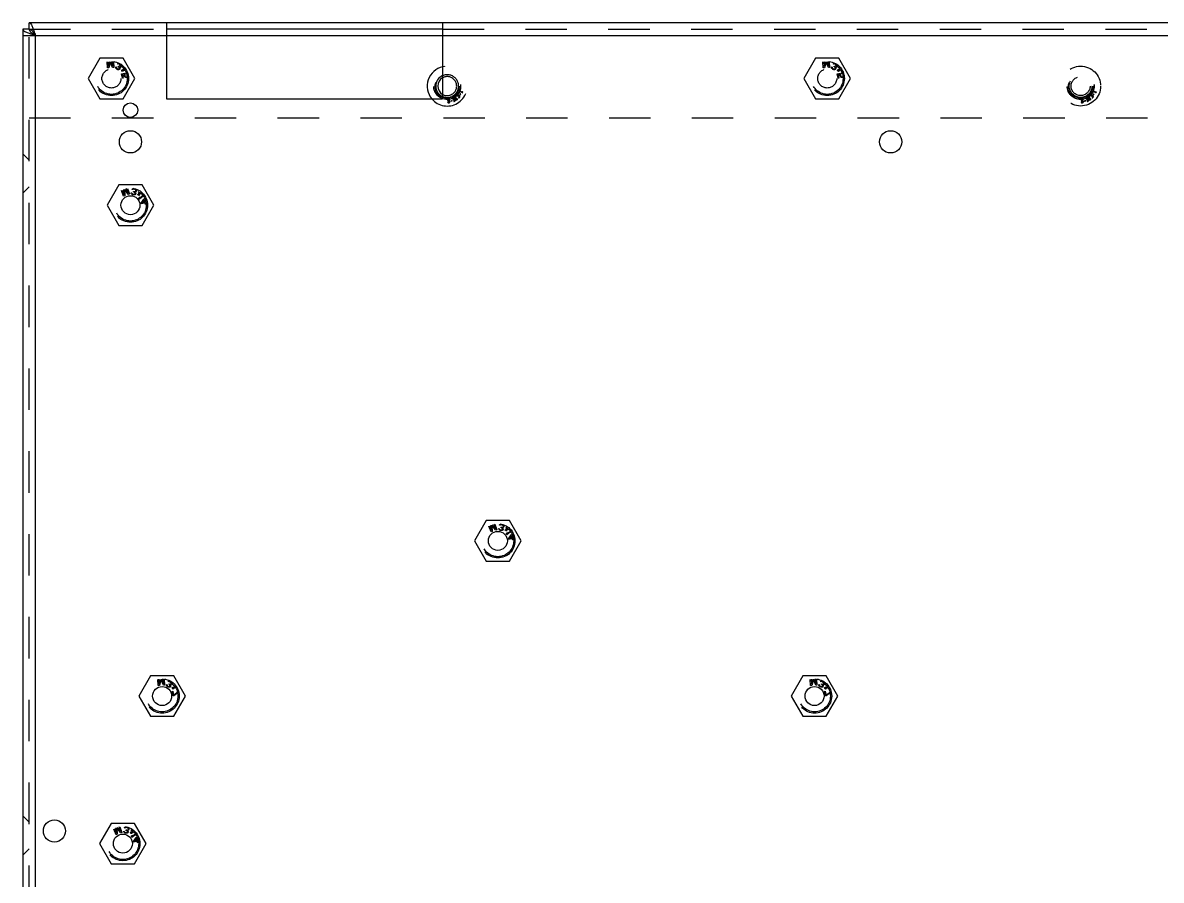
# Model space of a CAD drawing. Header units: millimetres. Extents: x 1262 to 3787, y 0 to 841.
# Drawn here: x 3295.3 to 3475, y 446.6 to 582 of the extents above; entities that cross this region are included whole.
import ezdxf

# ---------------------------------------------------------------- set-up
doc = ezdxf.new("R2010")
doc.units = ezdxf.units.MM
doc.header["$LTSCALE"] = 65.395
doc.linetypes.add('HIDDEN', pattern=[0.2, 0.1, -0.1])
doc.layers.get('0').update_dxf_attribs({"linetype": 'CONTINUOUS'})
doc.layers.add('02___PRT_ALL_AXES', color=7, linetype='CONTINUOUS')
doc.layers.add('DEFAULT_2', color=8, linetype='HIDDEN')

msp = doc.modelspace()

# ---------------------------------------------------------------- linework, layer by layer
at = {"color": 3, "linetype": 'Continuous'}
for p, q in [((3295.263, 581.004), (3295.263, 324.704)), ((3708.263, 582.004), (3296.263, 582.004)), ((3317.943, 582.004), (3317.943, 570.004)), ((3361.543, 582.004), (3361.543, 570.004)), ((3297.263, 325.704), (3297.263, 580.004)), ((3297.263, 580.004), (3317.943, 580.004)), ((3361.543, 580.004), (3482.793, 580.004)), ((3317.943, 570.004), (3361.543, 570.004))]:
    msp.add_line(p, q, dxfattribs=at)
at = {"color": 7, "linetype": 'Continuous'}
for p, q in [((3296.263, 581.004), (3295.263, 581.004)), ((3296.263, 581.004), (3296.263, 582.004)), ((3361.543, 581.004), (3317.943, 581.004)), ((3317.943, 580.004), (3361.543, 580.004)), ((3310.416, 556.404), (3308.568, 553.204)), ((3314.111, 556.404), (3310.416, 556.404)), ((3315.958, 553.204), (3314.111, 556.404)), ((3308.568, 553.204), (3310.416, 550.004)), ((3314.111, 550.004), (3315.958, 553.204)), ((3310.416, 550.004), (3314.111, 550.004)), ((3368.416, 503.404), (3366.568, 500.204)), ((3372.111, 503.404), (3368.416, 503.404)), ((3373.958, 500.204), (3372.111, 503.404)), ((3366.568, 500.204), (3368.416, 497.004)), ((3372.111, 497.004), (3373.958, 500.204)), ((3368.416, 497.004), (3372.111, 497.004)), ((3315.416, 478.904), (3313.568, 475.704)), ((3319.111, 478.904), (3315.416, 478.904)), ((3320.958, 475.704), (3319.111, 478.904)), ((3418.416, 478.904), (3416.568, 475.704)), ((3422.111, 478.904), (3418.416, 478.904)), ((3423.958, 475.704), (3422.111, 478.904)), ((3313.568, 475.704), (3315.416, 472.504)), ((3319.111, 472.504), (3320.958, 475.704)), ((3416.568, 475.704), (3418.416, 472.504)), ((3422.111, 472.504), (3423.958, 475.704)), ((3315.416, 472.504), (3319.111, 472.504)), ((3418.416, 472.504), (3422.111, 472.504)), ((3309.216, 455.604), (3307.368, 452.404)), ((3312.911, 455.604), (3309.216, 455.604)), ((3314.758, 452.404), (3312.911, 455.604)), ((3307.368, 452.404), (3309.216, 449.204)), ((3312.911, 449.204), (3314.758, 452.404)), ((3309.216, 449.204), (3312.911, 449.204))]:
    msp.add_line(p, q, dxfattribs=at)
for radius, start, end in [(3.15, 103.24052, 219.52251), (1.8, 113.65327, 246.34313), (1.5, 118.69873, 241.30127)]:
    msp.add_arc((3362.263, 572.004), radius, start, end, dxfattribs=at)
at = {"color": 3, "linetype": 'Continuous'}
for points, knots in [([(3295.263, 581.004), (3295.263, 580.892), (3295.518, 580.637), (3295.79, 580.526), (3295.972, 580.45)], [0, 0, 0, 0, 0.3603317, 1, 1, 1, 1]), ([(3296.263, 582.004), (3296.374, 582.004), (3296.63, 581.749), (3296.741, 581.477), (3296.816, 581.295)], [0, 0, 0, 0, 0.3603317, 1, 1, 1, 1]), ([(3296.93, 581.004), (3296.959, 580.926), (3297.076, 580.594), (3297.182, 580.259), (3297.263, 580.004)], [0, 0, 0, 0, 0.2361922, 1, 1, 1, 1]), ([(3296.263, 580.337), (3296.341, 580.308), (3296.673, 580.191), (3297.008, 580.085), (3297.263, 580.004)], [0, 0, 0, 0, 0.2361922, 1, 1, 1, 1])]:
    msp.add_open_spline(points, degree=3, knots=knots, dxfattribs=at)
at = {"color": 7, "linetype": 'Continuous'}
for points in [[(3296.263, 581.004), (3296.457, 581.004), (3296.877, 580.647), (3297.108, 580.247), (3297.263, 580.004)], [(3296.263, 581.004), (3296.263, 580.81), (3296.62, 580.39), (3297.02, 580.159), (3297.263, 580.004)]]:
    msp.add_open_spline(points, degree=3, knots=[0, 0, 0, 0, 0.4009489, 1, 1, 1, 1], dxfattribs=at)
at = {"color": 3, "linetype": 'Continuous'}
for points in [[(3296.816, 581.295), (3296.857, 581.199), (3296.894, 581.101), (3296.93, 581.004)], [(3295.972, 580.45), (3296.068, 580.41), (3296.166, 580.373), (3296.263, 580.337)]]:
    msp.add_open_spline(points, degree=3, dxfattribs=at)
at = {"layer": '02___PRT_ALL_AXES', "color": 8, "linetype": 'HIDDEN'}
for centre, radius in [((3309.263, 573.204), 1.5), ((3362.263, 572.004), 2.1), ((3422.263, 573.204), 1.5), ((3462.263, 572.004), 2.1)]:
    msp.add_circle(centre, radius, dxfattribs=at)
at = {"layer": '02___PRT_ALL_AXES', "color": 3, "linetype": 'Continuous'}
for centre, radius in [((3312.263, 568.204), 1.15), ((3312.263, 563.204), 1.75), ((3432.263, 563.204), 1.75), ((3312.263, 553.204), 1.5), ((3370.263, 500.204), 1.5), ((3317.263, 475.704), 1.5), ((3420.263, 475.704), 1.5), ((3300.263, 454.404), 1.75), ((3311.063, 452.404), 1.5)]:
    msp.add_circle(centre, radius, dxfattribs=at)
at = {"layer": 'DEFAULT_2', "color": 8, "linetype": 'HIDDEN'}
for p, q in [((3296.263, 324.704), (3296.263, 581.004)), ((3296.263, 581.004), (3317.943, 581.004)), ((3361.543, 581.004), (3482.793, 581.004)), ((3295.263, 580.004), (3296.263, 580.004)), ((3296.263, 580.004), (3297.263, 580.004)), ((3307.416, 576.404), (3305.568, 573.204)), ((3311.111, 576.404), (3307.416, 576.404)), ((3308.643, 574.864), (3308.575, 575.814)), ((3308.699, 575.844), (3308.753, 575.085)), ((3308.753, 575.085), (3308.987, 575.889)), ((3309.078, 575.791), (3308.83, 574.877)), ((3309.454, 574.922), (3309.078, 575.791)), ((3309.155, 575.901), (3309.501, 575.138)), ((3309.501, 575.138), (3309.447, 575.897)), ((3309.573, 575.886), (3309.641, 574.935)), ((3310.213, 575.51), (3310.263, 575.554)), ((3310.302, 575.456), (3310.213, 575.51)), ((3310.263, 575.554), (3310.332, 575.587)), ((3310.342, 575.482), (3310.302, 575.456)), ((3310.332, 575.587), (3310.408, 575.592)), ((3310.334, 575.065), (3310.378, 575.138)), ((3310.399, 575.497), (3310.342, 575.482)), ((3310.378, 575.138), (3310.449, 575.095)), ((3310.446, 575.494), (3310.399, 575.497)), ((3310.408, 575.592), (3310.501, 575.585)), ((3310.546, 575.458), (3310.446, 575.494)), ((3310.501, 575.585), (3310.578, 575.562)), ((3310.653, 575.394), (3310.546, 575.458)), ((3310.732, 575.322), (3310.653, 575.394)), ((3310.722, 575.104), (3310.766, 575.177)), ((3310.73, 575.47), (3310.787, 575.413)), ((3310.757, 575.282), (3310.732, 575.322)), ((3310.77, 575.225), (3310.757, 575.282)), ((3310.766, 575.177), (3310.77, 575.225)), ((3310.787, 575.413), (3310.836, 575.334)), ((3310.855, 575.124), (3310.812, 575.051)), ((3310.836, 575.334), (3310.868, 575.265)), ((3310.871, 575.189), (3310.855, 575.124)), ((3310.868, 575.265), (3310.871, 575.189)), ((3312.958, 573.204), (3311.111, 576.404)), ((3420.416, 576.404), (3418.568, 573.204)), ((3424.111, 576.404), (3420.416, 576.404)), ((3421.643, 574.864), (3421.575, 575.814)), ((3421.699, 575.844), (3421.753, 575.085)), ((3421.753, 575.085), (3421.987, 575.889)), ((3422.078, 575.791), (3421.83, 574.877)), ((3422.454, 574.922), (3422.078, 575.791)), ((3422.155, 575.901), (3422.501, 575.138)), ((3422.501, 575.138), (3422.447, 575.897)), ((3422.573, 575.886), (3422.641, 574.935)), ((3423.213, 575.51), (3423.263, 575.554)), ((3423.302, 575.456), (3423.213, 575.51)), ((3423.263, 575.554), (3423.332, 575.587)), ((3423.342, 575.482), (3423.302, 575.456)), ((3423.332, 575.587), (3423.408, 575.592)), ((3423.334, 575.065), (3423.378, 575.138)), ((3423.399, 575.497), (3423.342, 575.482)), ((3423.378, 575.138), (3423.449, 575.095)), ((3423.446, 575.494), (3423.399, 575.497)), ((3423.408, 575.592), (3423.501, 575.585)), ((3423.546, 575.458), (3423.446, 575.494)), ((3423.501, 575.585), (3423.578, 575.562)), ((3423.653, 575.394), (3423.546, 575.458)), ((3423.732, 575.322), (3423.653, 575.394)), ((3423.722, 575.104), (3423.766, 575.177)), ((3423.73, 575.47), (3423.787, 575.413)), ((3423.757, 575.282), (3423.732, 575.322)), ((3423.77, 575.225), (3423.757, 575.282)), ((3423.766, 575.177), (3423.77, 575.225)), ((3423.787, 575.413), (3423.836, 575.334)), ((3423.855, 575.124), (3423.812, 575.051)), ((3423.836, 575.334), (3423.868, 575.265)), ((3423.871, 575.189), (3423.855, 575.124)), ((3423.868, 575.265), (3423.871, 575.189)), ((3425.958, 573.204), (3424.111, 576.404)), ((3308.83, 574.877), (3308.643, 574.864)), ((3309.641, 574.935), (3309.454, 574.922)), ((3309.93, 574.96), (3309.956, 575.044)), ((3309.958, 574.844), (3309.93, 574.96)), ((3309.956, 575.044), (3310.046, 574.99)), ((3310.008, 574.765), (3309.958, 574.844)), ((3310.122, 574.671), (3310.008, 574.765)), ((3310.046, 574.99), (3310.049, 574.914)), ((3310.049, 574.914), (3310.08, 574.845)), ((3310.08, 574.845), (3310.159, 574.773)), ((3310.157, 574.65), (3310.122, 574.671)), ((3310.293, 574.593), (3310.157, 574.65)), ((3310.159, 574.773), (3310.23, 574.73)), ((3310.23, 574.73), (3310.33, 574.695)), ((3310.387, 574.586), (3310.293, 574.593)), ((3310.33, 574.695), (3310.406, 574.699)), ((3310.405, 575.022), (3310.334, 575.065)), ((3310.502, 574.616), (3310.387, 574.586)), ((3310.491, 574.921), (3310.405, 575.022)), ((3310.406, 574.699), (3310.474, 574.732)), ((3310.449, 575.095), (3310.567, 575.049)), ((3310.474, 574.732), (3310.496, 574.769)), ((3310.504, 574.863), (3310.491, 574.921)), ((3310.496, 574.769), (3310.504, 574.863)), ((3310.564, 574.679), (3310.502, 574.616)), ((3310.585, 574.715), (3310.564, 574.679)), ((3310.567, 575.049), (3310.643, 575.053)), ((3310.57, 574.972), (3310.609, 574.875)), ((3310.681, 574.955), (3310.57, 574.972)), ((3310.611, 574.799), (3310.585, 574.715)), ((3310.609, 574.875), (3310.611, 574.799)), ((3310.643, 575.053), (3310.722, 575.104)), ((3310.75, 574.989), (3310.681, 574.955)), ((3310.812, 575.051), (3310.75, 574.989)), ((3310.84, 573.941), (3311.38, 574.062)), ((3310.995, 573.25), (3310.84, 573.941)), ((3310.849, 574.496), (3310.855, 574.525)), ((3310.996, 574.472), (3310.849, 574.496)), ((3310.855, 574.525), (3311.031, 574.496)), ((3310.874, 574.386), (3310.996, 574.472)), ((3310.898, 574.352), (3310.874, 574.386)), ((3311.02, 574.438), (3310.898, 574.352)), ((3311.299, 573.938), (3310.967, 573.863)), ((3310.967, 573.863), (3311.099, 573.274)), ((3310.993, 574.291), (3311.02, 574.438)), ((3311.022, 574.287), (3310.993, 574.291)), ((3311.055, 574.462), (3311.022, 574.287)), ((3311.031, 574.496), (3311.064, 574.672)), ((3311.231, 574.433), (3311.055, 574.462)), ((3311.064, 574.672), (3311.093, 574.667)), ((3311.093, 574.667), (3311.066, 574.521)), ((3311.066, 574.521), (3311.188, 574.606)), ((3311.212, 574.572), (3311.09, 574.487)), ((3311.09, 574.487), (3311.236, 574.462)), ((3311.188, 574.606), (3311.212, 574.572)), ((3311.236, 574.462), (3311.231, 574.433)), ((3311.259, 573.822), (3311.299, 573.938)), ((3311.261, 573.716), (3311.259, 573.822)), ((3311.289, 573.594), (3311.261, 573.716)), ((3311.332, 573.497), (3311.289, 573.594)), ((3311.417, 573.409), (3311.332, 573.497)), ((3311.368, 573.825), (3311.365, 573.739)), ((3311.365, 573.739), (3311.393, 573.617)), ((3311.412, 573.92), (3311.368, 573.825)), ((3311.38, 574.062), (3311.412, 573.92)), ((3311.393, 573.617), (3311.432, 573.54)), ((3311.514, 573.367), (3311.417, 573.409)), ((3311.432, 573.54), (3311.487, 573.489)), ((3311.487, 573.489), (3311.558, 573.462)), ((3311.627, 573.349), (3311.514, 573.367)), ((3311.558, 573.462), (3311.625, 573.456)), ((3311.594, 573.982), (3311.567, 574.104)), ((3311.567, 574.104), (3311.659, 574.082)), ((3311.686, 573.96), (3311.594, 573.982)), ((3311.625, 573.456), (3311.667, 573.465)), ((3311.71, 573.368), (3311.627, 573.349)), ((3311.659, 574.082), (3311.756, 574.04)), ((3311.667, 573.465), (3311.724, 573.499)), ((3311.741, 573.909), (3311.686, 573.96)), ((3311.805, 573.432), (3311.71, 573.368)), ((3311.724, 573.499), (3311.777, 573.554)), ((3311.78, 573.832), (3311.741, 573.909)), ((3311.756, 574.04), (3311.841, 573.952)), ((3311.777, 573.554), (3311.805, 573.624)), ((3311.808, 573.71), (3311.78, 573.832)), ((3311.805, 573.624), (3311.808, 573.71)), ((3311.874, 573.511), (3311.805, 573.432)), ((3311.841, 573.952), (3311.883, 573.859)), ((3311.914, 573.627), (3311.874, 573.511)), ((3311.912, 573.729), (3311.914, 573.627)), ((3421.83, 574.877), (3421.643, 574.864)), ((3422.641, 574.935), (3422.454, 574.922)), ((3422.93, 574.96), (3422.956, 575.044)), ((3422.958, 574.844), (3422.93, 574.96)), ((3422.956, 575.044), (3423.046, 574.99)), ((3423.008, 574.765), (3422.958, 574.844)), ((3423.122, 574.671), (3423.008, 574.765)), ((3423.046, 574.99), (3423.049, 574.914)), ((3423.049, 574.914), (3423.08, 574.845)), ((3423.08, 574.845), (3423.159, 574.773)), ((3423.157, 574.65), (3423.122, 574.671)), ((3423.293, 574.593), (3423.157, 574.65)), ((3423.159, 574.773), (3423.23, 574.73)), ((3423.23, 574.73), (3423.33, 574.695)), ((3423.387, 574.586), (3423.293, 574.593)), ((3423.33, 574.695), (3423.406, 574.699)), ((3423.405, 575.022), (3423.334, 575.065)), ((3423.502, 574.616), (3423.387, 574.586)), ((3423.491, 574.921), (3423.405, 575.022)), ((3423.406, 574.699), (3423.474, 574.732)), ((3423.449, 575.095), (3423.567, 575.049)), ((3423.474, 574.732), (3423.496, 574.769)), ((3423.504, 574.863), (3423.491, 574.921)), ((3423.496, 574.769), (3423.504, 574.863)), ((3423.564, 574.679), (3423.502, 574.616)), ((3423.585, 574.715), (3423.564, 574.679)), ((3423.567, 575.049), (3423.643, 575.053)), ((3423.57, 574.972), (3423.609, 574.875)), ((3423.681, 574.955), (3423.57, 574.972)), ((3423.611, 574.799), (3423.585, 574.715)), ((3423.609, 574.875), (3423.611, 574.799)), ((3423.643, 575.053), (3423.722, 575.104)), ((3423.75, 574.989), (3423.681, 574.955)), ((3423.812, 575.051), (3423.75, 574.989)), ((3423.84, 573.941), (3424.38, 574.062)), ((3423.995, 573.25), (3423.84, 573.941)), ((3423.849, 574.496), (3423.855, 574.525)), ((3423.996, 574.472), (3423.849, 574.496)), ((3423.855, 574.525), (3424.031, 574.496)), ((3423.874, 574.386), (3423.996, 574.472)), ((3423.898, 574.352), (3423.874, 574.386)), ((3424.02, 574.438), (3423.898, 574.352)), ((3424.299, 573.938), (3423.967, 573.863)), ((3423.967, 573.863), (3424.099, 573.274)), ((3423.993, 574.291), (3424.02, 574.438)), ((3424.022, 574.287), (3423.993, 574.291)), ((3424.055, 574.462), (3424.022, 574.287)), ((3424.031, 574.496), (3424.064, 574.672)), ((3424.231, 574.433), (3424.055, 574.462)), ((3424.064, 574.672), (3424.093, 574.667)), ((3424.093, 574.667), (3424.066, 574.521)), ((3424.066, 574.521), (3424.188, 574.606)), ((3424.212, 574.572), (3424.09, 574.487)), ((3424.09, 574.487), (3424.236, 574.462)), ((3424.188, 574.606), (3424.212, 574.572)), ((3424.236, 574.462), (3424.231, 574.433)), ((3424.259, 573.822), (3424.299, 573.938)), ((3424.261, 573.716), (3424.259, 573.822)), ((3424.289, 573.594), (3424.261, 573.716)), ((3424.332, 573.497), (3424.289, 573.594)), ((3424.417, 573.409), (3424.332, 573.497)), ((3424.368, 573.825), (3424.365, 573.739)), ((3424.365, 573.739), (3424.393, 573.617)), ((3424.412, 573.92), (3424.368, 573.825)), ((3424.38, 574.062), (3424.412, 573.92)), ((3424.393, 573.617), (3424.432, 573.54)), ((3424.514, 573.367), (3424.417, 573.409)), ((3424.432, 573.54), (3424.487, 573.489)), ((3424.487, 573.489), (3424.558, 573.462)), ((3424.627, 573.349), (3424.514, 573.367)), ((3424.558, 573.462), (3424.625, 573.456)), ((3424.594, 573.982), (3424.567, 574.104)), ((3424.567, 574.104), (3424.659, 574.082)), ((3424.686, 573.96), (3424.594, 573.982)), ((3424.625, 573.456), (3424.667, 573.465)), ((3424.71, 573.368), (3424.627, 573.349)), ((3424.659, 574.082), (3424.756, 574.04)), ((3424.667, 573.465), (3424.724, 573.499)), ((3424.741, 573.909), (3424.686, 573.96)), ((3424.805, 573.432), (3424.71, 573.368)), ((3424.724, 573.499), (3424.777, 573.554)), ((3424.78, 573.832), (3424.741, 573.909)), ((3424.756, 574.04), (3424.841, 573.952)), ((3424.777, 573.554), (3424.805, 573.624)), ((3424.808, 573.71), (3424.78, 573.832)), ((3424.805, 573.624), (3424.808, 573.71)), ((3424.874, 573.511), (3424.805, 573.432)), ((3424.841, 573.952), (3424.883, 573.859)), ((3424.914, 573.627), (3424.874, 573.511)), ((3424.912, 573.729), (3424.914, 573.627)), ((3305.568, 573.204), (3307.416, 570.004)), ((3311.099, 573.274), (3310.995, 573.25)), ((3311.111, 570.004), (3312.958, 573.204)), ((3418.568, 573.204), (3420.416, 570.004)), ((3424.099, 573.274), (3423.995, 573.25)), ((3424.111, 570.004), (3425.958, 573.204)), ((3307.416, 570.004), (3311.111, 570.004)), ((3362.634, 569.839), (3362.622, 569.838)), ((3362.634, 569.839), (3362.626, 569.943)), ((3363.018, 570.06), (3363.026, 570.048)), ((3363.026, 570.048), (3363.102, 570.082)), ((3363.102, 570.082), (3363.35, 569.671)), ((3363.372, 569.684), (3363.13, 570.086)), ((3363.13, 570.086), (3363.617, 569.746)), ((3363.57, 569.866), (3363.165, 570.148)), ((3363.495, 570.347), (3363.57, 569.866)), ((3363.617, 569.746), (3363.532, 570.283)), ((3363.532, 570.283), (3363.751, 569.919)), ((3363.808, 569.961), (3363.595, 570.314)), ((3363.607, 570.384), (3363.649, 570.423)), ((3363.649, 570.423), (3363.641, 570.436)), ((3363.749, 569.861), (3363.708, 569.823)), ((3363.708, 569.823), (3363.715, 569.811)), ((3363.776, 570.439), (3363.794, 570.445)), ((3363.931, 569.957), (3363.856, 569.931)), ((3363.938, 569.945), (3363.931, 569.957)), ((3363.953, 570.392), (3363.972, 570.387)), ((3364.063, 570.157), (3364.069, 570.14)), ((3364.175, 571.268), (3364.163, 571.24)), ((3364.657, 571.067), (3364.175, 571.268)), ((3364.242, 571.058), (3364.219, 571.184)), ((3364.219, 571.184), (3364.634, 571.012)), ((3364.221, 571.052), (3364.242, 571.058)), ((3364.377, 570.805), (3364.263, 570.623)), ((3364.263, 570.623), (3364.296, 570.602)), ((3364.296, 570.602), (3364.41, 570.785)), ((3364.41, 570.785), (3364.377, 570.805)), ((3364.654, 570.969), (3364.644, 570.922)), ((3364.644, 570.922), (3364.657, 570.917)), ((3364.725, 571.119), (3364.703, 571.083)), ((3364.739, 571.113), (3364.725, 571.119)), ((3420.416, 570.004), (3424.111, 570.004)), ((3462.634, 569.839), (3462.622, 569.838)), ((3462.634, 569.839), (3462.626, 569.943)), ((3463.018, 570.06), (3463.026, 570.048)), ((3463.026, 570.048), (3463.102, 570.082)), ((3463.102, 570.082), (3463.35, 569.671)), ((3463.372, 569.684), (3463.13, 570.086)), ((3463.13, 570.086), (3463.617, 569.746)), ((3463.57, 569.866), (3463.165, 570.148)), ((3463.495, 570.347), (3463.57, 569.866)), ((3463.617, 569.746), (3463.532, 570.283)), ((3463.532, 570.283), (3463.751, 569.919)), ((3463.808, 569.961), (3463.595, 570.314)), ((3463.607, 570.384), (3463.649, 570.423)), ((3463.649, 570.423), (3463.641, 570.436)), ((3463.749, 569.861), (3463.708, 569.823)), ((3463.708, 569.823), (3463.715, 569.811)), ((3463.776, 570.439), (3463.794, 570.445)), ((3463.931, 569.957), (3463.856, 569.931)), ((3463.938, 569.945), (3463.931, 569.957)), ((3463.953, 570.392), (3463.972, 570.387)), ((3464.063, 570.157), (3464.069, 570.14)), ((3464.175, 571.268), (3464.163, 571.24)), ((3464.657, 571.067), (3464.175, 571.268)), ((3464.242, 571.058), (3464.219, 571.184)), ((3464.219, 571.184), (3464.634, 571.012)), ((3464.221, 571.052), (3464.242, 571.058)), ((3464.377, 570.805), (3464.263, 570.623)), ((3464.263, 570.623), (3464.296, 570.602)), ((3464.296, 570.602), (3464.41, 570.785)), ((3464.41, 570.785), (3464.377, 570.805)), ((3464.654, 570.969), (3464.644, 570.922)), ((3464.644, 570.922), (3464.657, 570.917)), ((3464.725, 571.119), (3464.703, 571.083)), ((3464.739, 571.113), (3464.725, 571.119)), ((3362.355, 569.538), (3362.368, 569.539)), ((3362.355, 569.538), (3362.36, 569.402)), ((3363.054, 569.706), (3362.848, 569.644)), ((3362.848, 569.644), (3362.859, 569.606)), ((3362.859, 569.606), (3363.065, 569.669)), ((3363.065, 569.669), (3363.054, 569.706)), ((3363.332, 569.607), (3363.294, 569.573)), ((3363.294, 569.573), (3363.301, 569.561)), ((3363.495, 569.695), (3363.419, 569.66)), ((3363.503, 569.682), (3363.495, 569.695)), ((3462.355, 569.538), (3462.368, 569.539)), ((3462.355, 569.538), (3462.36, 569.402)), ((3463.054, 569.706), (3462.848, 569.644)), ((3462.848, 569.644), (3462.859, 569.606)), ((3462.859, 569.606), (3463.065, 569.669)), ((3463.065, 569.669), (3463.054, 569.706)), ((3463.332, 569.607), (3463.294, 569.573)), ((3463.294, 569.573), (3463.301, 569.561)), ((3463.495, 569.695), (3463.419, 569.66)), ((3463.503, 569.682), (3463.495, 569.695)), ((3296.263, 567.004), (3482.793, 567.004)), ((3295.263, 561.304), (3296.263, 560.304)), ((3295.263, 555.104), (3296.263, 556.104)), ((3311.189, 554.613), (3310.848, 555.503)), ((3310.958, 555.567), (3311.23, 554.856)), ((3311.23, 554.856), (3311.221, 555.694)), ((3311.336, 555.626), (3311.364, 554.68)), ((3311.948, 554.903), (3311.336, 555.626)), ((3311.377, 555.754), (3311.93, 555.124)), ((3311.93, 555.124), (3311.658, 555.835)), ((3311.782, 555.86), (3312.123, 554.97)), ((3312.503, 555.686), (3312.539, 555.743)), ((3312.604, 555.661), (3312.503, 555.686)), ((3312.539, 555.743), (3312.595, 555.795)), ((3312.595, 555.795), (3312.666, 555.821)), ((3312.635, 555.697), (3312.604, 555.661)), ((3312.686, 555.728), (3312.635, 555.697)), ((3312.666, 555.821), (3312.757, 555.842)), ((3312.731, 555.738), (3312.686, 555.728)), ((3312.838, 555.734), (3312.731, 555.738)), ((3312.748, 555.295), (3312.769, 555.378)), ((3312.757, 555.842), (3312.837, 555.842)), ((3312.769, 555.378), (3312.85, 555.357)), ((3312.959, 555.703), (3312.838, 555.734)), ((3312.85, 555.357), (3312.976, 555.347)), ((3313.055, 555.657), (3312.959, 555.703)), ((3312.976, 555.347), (3313.047, 555.373)), ((3313.01, 555.798), (3313.081, 555.76)), ((3313.047, 555.373), (3313.109, 555.446)), ((3313.09, 555.626), (3313.055, 555.657)), ((3313.081, 555.76), (3313.151, 555.698)), ((3313.12, 555.575), (3313.09, 555.626)), ((3313.109, 555.446), (3313.13, 555.528)), ((3313.13, 555.528), (3313.12, 555.575)), ((3313.151, 555.698), (3313.201, 555.642)), ((3313.21, 555.42), (3313.169, 555.343)), ((3313.201, 555.642), (3313.226, 555.57)), ((3313.231, 555.503), (3313.21, 555.42)), ((3313.226, 555.57), (3313.231, 555.503)), ((3311.364, 554.68), (3311.189, 554.613)), ((3312.123, 554.97), (3311.948, 554.903)), ((3312.393, 555.078), (3312.393, 555.165)), ((3312.393, 555.165), (3312.494, 555.14)), ((3312.453, 554.975), (3312.393, 555.078)), ((3312.523, 554.913), (3312.453, 554.975)), ((3312.494, 555.14), (3312.519, 555.068)), ((3312.519, 555.068), (3312.569, 555.011)), ((3312.659, 554.857), (3312.523, 554.913)), ((3312.569, 555.011), (3312.665, 554.965)), ((3312.7, 554.847), (3312.659, 554.857)), ((3312.665, 554.965), (3312.746, 554.945)), ((3312.846, 554.832), (3312.7, 554.847)), ((3312.746, 554.945), (3312.852, 554.94)), ((3312.829, 555.275), (3312.748, 555.295)), ((3312.94, 555.203), (3312.829, 555.275)), ((3312.937, 554.853), (3312.846, 554.832)), ((3312.852, 554.94), (3312.923, 554.966)), ((3312.923, 554.966), (3312.979, 555.018)), ((3313.039, 554.915), (3312.937, 554.853)), ((3312.97, 555.152), (3312.94, 555.203)), ((3312.99, 555.059), (3312.97, 555.152)), ((3312.979, 555.018), (3312.99, 555.059)), ((3313.113, 555.291), (3313.001, 555.275)), ((3313.001, 555.275), (3313.066, 555.193)), ((3313.08, 554.992), (3313.039, 554.915)), ((3313.066, 555.193), (3313.091, 555.121)), ((3313.091, 555.033), (3313.08, 554.992)), ((3313.091, 555.121), (3313.091, 555.033)), ((3313.169, 555.343), (3313.113, 555.291)), ((3313.403, 554.93), (3313.58, 554.953)), ((3313.406, 554.9), (3313.403, 554.93)), ((3313.554, 554.92), (3313.406, 554.9)), ((3313.462, 554.803), (3313.554, 554.92)), ((3313.495, 554.777), (3313.462, 554.803)), ((3313.587, 554.894), (3313.495, 554.777)), ((3313.561, 555.131), (3313.59, 555.135)), ((3313.58, 554.953), (3313.561, 555.131)), ((3313.603, 554.746), (3313.587, 554.894)), ((3313.59, 555.135), (3313.606, 554.987)), ((3313.632, 554.75), (3313.603, 554.746)), ((3313.605, 554.248), (3313.645, 554.438)), ((3313.681, 554.15), (3313.605, 554.248)), ((3313.606, 554.987), (3313.698, 555.104)), ((3313.79, 554.951), (3313.613, 554.928)), ((3313.613, 554.928), (3313.632, 554.75)), ((3313.731, 555.078), (3313.639, 554.961)), ((3313.639, 554.961), (3313.787, 554.98)), ((3313.645, 554.438), (3313.779, 554.543)), ((3314.468, 554.762), (3313.681, 554.15)), ((3313.698, 555.104), (3313.731, 555.078)), ((3313.739, 554.353), (3314.393, 554.863)), ((3313.779, 554.543), (3313.739, 554.353)), ((3313.787, 554.98), (3313.79, 554.951)), ((3313.933, 553.535), (3314.369, 554.16)), ((3314.52, 553.553), (3313.963, 553.414)), ((3314.404, 554.018), (3314.098, 553.577)), ((3314.098, 553.577), (3314.49, 553.675)), ((3314.369, 554.16), (3314.493, 554.191)), ((3314.49, 553.675), (3314.404, 554.018)), ((3314.493, 554.191), (3314.614, 553.706)), ((3314.571, 553.351), (3314.52, 553.553)), ((3314.614, 553.706), (3314.902, 553.778)), ((3314.925, 553.655), (3314.644, 553.584)), ((3314.644, 553.584), (3314.695, 553.382)), ((3313.963, 553.414), (3313.933, 553.535)), ((3314.695, 553.382), (3314.571, 553.351)), ((3369.189, 501.613), (3368.848, 502.503)), ((3368.958, 502.567), (3369.23, 501.856)), ((3369.364, 501.68), (3369.189, 501.613)), ((3369.23, 501.856), (3369.221, 502.694)), ((3369.336, 502.626), (3369.364, 501.68)), ((3369.948, 501.903), (3369.336, 502.626)), ((3369.377, 502.754), (3369.93, 502.124)), ((3369.93, 502.124), (3369.658, 502.835)), ((3369.782, 502.86), (3370.123, 501.97)), ((3370.123, 501.97), (3369.948, 501.903)), ((3370.393, 502.078), (3370.393, 502.165)), ((3370.393, 502.165), (3370.494, 502.14)), ((3370.453, 501.975), (3370.393, 502.078)), ((3370.523, 501.913), (3370.453, 501.975)), ((3370.494, 502.14), (3370.519, 502.068)), ((3370.503, 502.686), (3370.539, 502.743)), ((3370.604, 502.661), (3370.503, 502.686)), ((3370.519, 502.068), (3370.569, 502.011)), ((3370.659, 501.857), (3370.523, 501.913)), ((3370.539, 502.743), (3370.595, 502.795)), ((3370.569, 502.011), (3370.665, 501.965)), ((3370.595, 502.795), (3370.666, 502.821)), ((3370.635, 502.697), (3370.604, 502.661)), ((3370.686, 502.728), (3370.635, 502.697)), ((3370.7, 501.847), (3370.659, 501.857)), ((3370.665, 501.965), (3370.746, 501.945)), ((3370.666, 502.821), (3370.757, 502.842)), ((3370.731, 502.738), (3370.686, 502.728)), ((3370.846, 501.832), (3370.7, 501.847)), ((3370.838, 502.734), (3370.731, 502.738)), ((3370.746, 501.945), (3370.852, 501.94)), ((3370.748, 502.295), (3370.769, 502.378)), ((3370.829, 502.275), (3370.748, 502.295)), ((3370.757, 502.842), (3370.837, 502.842)), ((3370.769, 502.378), (3370.85, 502.357)), ((3370.94, 502.203), (3370.829, 502.275)), ((3370.959, 502.703), (3370.838, 502.734)), ((3370.937, 501.853), (3370.846, 501.832)), ((3370.85, 502.357), (3370.976, 502.347)), ((3370.852, 501.94), (3370.923, 501.966)), ((3370.923, 501.966), (3370.979, 502.018)), ((3371.039, 501.915), (3370.937, 501.853)), ((3370.97, 502.152), (3370.94, 502.203)), ((3371.055, 502.657), (3370.959, 502.703)), ((3370.99, 502.059), (3370.97, 502.152)), ((3370.976, 502.347), (3371.047, 502.373)), ((3370.979, 502.018), (3370.99, 502.059)), ((3371.113, 502.291), (3371.001, 502.275)), ((3371.001, 502.275), (3371.066, 502.193)), ((3371.01, 502.798), (3371.081, 502.76)), ((3371.08, 501.992), (3371.039, 501.915)), ((3371.047, 502.373), (3371.109, 502.446)), ((3371.09, 502.626), (3371.055, 502.657)), ((3371.066, 502.193), (3371.091, 502.121)), ((3371.091, 502.033), (3371.08, 501.992)), ((3371.081, 502.76), (3371.151, 502.698)), ((3371.12, 502.575), (3371.09, 502.626)), ((3371.091, 502.121), (3371.091, 502.033)), ((3371.109, 502.446), (3371.13, 502.528)), ((3371.169, 502.343), (3371.113, 502.291)), ((3371.13, 502.528), (3371.12, 502.575)), ((3371.151, 502.698), (3371.201, 502.642)), ((3371.21, 502.42), (3371.169, 502.343)), ((3371.201, 502.642), (3371.226, 502.57)), ((3371.231, 502.503), (3371.21, 502.42)), ((3371.226, 502.57), (3371.231, 502.503)), ((3371.403, 501.93), (3371.58, 501.953)), ((3371.406, 501.9), (3371.403, 501.93)), ((3371.554, 501.92), (3371.406, 501.9)), ((3371.462, 501.803), (3371.554, 501.92)), ((3371.495, 501.777), (3371.462, 501.803)), ((3371.587, 501.894), (3371.495, 501.777)), ((3371.561, 502.131), (3371.59, 502.135)), ((3371.58, 501.953), (3371.561, 502.131)), ((3371.603, 501.746), (3371.587, 501.894)), ((3371.59, 502.135), (3371.606, 501.987)), ((3371.632, 501.75), (3371.603, 501.746)), ((3371.605, 501.248), (3371.645, 501.438)), ((3371.606, 501.987), (3371.698, 502.104)), ((3371.79, 501.951), (3371.613, 501.928)), ((3371.613, 501.928), (3371.632, 501.75)), ((3371.731, 502.078), (3371.639, 501.961)), ((3371.639, 501.961), (3371.787, 501.98)), ((3371.645, 501.438), (3371.779, 501.543)), ((3372.468, 501.762), (3371.681, 501.15)), ((3371.698, 502.104), (3371.731, 502.078)), ((3371.739, 501.353), (3372.393, 501.863)), ((3371.779, 501.543), (3371.739, 501.353)), ((3371.787, 501.98), (3371.79, 501.951)), ((3371.681, 501.15), (3371.605, 501.248)), ((3371.933, 500.535), (3372.369, 501.16)), ((3371.963, 500.414), (3371.933, 500.535)), ((3372.52, 500.553), (3371.963, 500.414)), ((3372.404, 501.018), (3372.098, 500.577)), ((3372.098, 500.577), (3372.49, 500.675)), ((3372.369, 501.16), (3372.493, 501.191)), ((3372.49, 500.675), (3372.404, 501.018)), ((3372.493, 501.191), (3372.614, 500.706)), ((3372.571, 500.351), (3372.52, 500.553)), ((3372.695, 500.382), (3372.571, 500.351)), ((3372.614, 500.706), (3372.902, 500.778)), ((3372.925, 500.655), (3372.644, 500.584)), ((3372.644, 500.584), (3372.695, 500.382)), ((3316.643, 477.364), (3316.575, 478.314)), ((3316.699, 478.344), (3316.753, 477.585)), ((3316.753, 477.585), (3316.987, 478.389)), ((3317.078, 478.291), (3316.83, 477.377)), ((3317.454, 477.422), (3317.078, 478.291)), ((3317.155, 478.401), (3317.501, 477.638)), ((3317.501, 477.638), (3317.447, 478.397)), ((3317.573, 478.386), (3317.641, 477.435)), ((3318.263, 478.054), (3318.332, 478.087)), ((3318.332, 478.087), (3318.408, 478.092)), ((3318.408, 478.092), (3318.501, 478.085)), ((3318.501, 478.085), (3318.578, 478.062)), ((3419.643, 477.364), (3419.575, 478.314)), ((3419.699, 478.344), (3419.753, 477.585)), ((3419.753, 477.585), (3419.987, 478.389)), ((3420.078, 478.291), (3419.83, 477.377)), ((3420.454, 477.422), (3420.078, 478.291)), ((3420.155, 478.401), (3420.501, 477.638)), ((3420.501, 477.638), (3420.447, 478.397)), ((3420.573, 478.386), (3420.641, 477.435)), ((3421.263, 478.054), (3421.332, 478.087)), ((3421.332, 478.087), (3421.408, 478.092)), ((3421.408, 478.092), (3421.501, 478.085)), ((3421.501, 478.085), (3421.578, 478.062)), ((3316.83, 477.377), (3316.643, 477.364)), ((3317.641, 477.435), (3317.454, 477.422)), ((3317.93, 477.46), (3317.956, 477.544)), ((3317.958, 477.344), (3317.93, 477.46)), ((3317.956, 477.544), (3318.046, 477.49)), ((3318.008, 477.265), (3317.958, 477.344)), ((3318.122, 477.171), (3318.008, 477.265)), ((3318.046, 477.49), (3318.049, 477.414)), ((3318.049, 477.414), (3318.08, 477.345)), ((3318.08, 477.345), (3318.159, 477.273)), ((3318.157, 477.15), (3318.122, 477.171)), ((3318.293, 477.093), (3318.157, 477.15)), ((3318.159, 477.273), (3318.23, 477.23)), ((3318.213, 478.01), (3318.263, 478.054)), ((3318.302, 477.956), (3318.213, 478.01)), ((3318.23, 477.23), (3318.33, 477.195)), ((3318.387, 477.086), (3318.293, 477.093)), ((3318.342, 477.982), (3318.302, 477.956)), ((3318.33, 477.195), (3318.406, 477.199)), ((3318.334, 477.565), (3318.378, 477.638)), ((3318.405, 477.522), (3318.334, 477.565)), ((3318.399, 477.997), (3318.342, 477.982)), ((3318.378, 477.638), (3318.449, 477.595)), ((3318.502, 477.116), (3318.387, 477.086)), ((3318.446, 477.994), (3318.399, 477.997)), ((3318.491, 477.421), (3318.405, 477.522)), ((3318.406, 477.199), (3318.474, 477.232)), ((3318.546, 477.958), (3318.446, 477.994)), ((3318.449, 477.595), (3318.567, 477.549)), ((3318.474, 477.232), (3318.496, 477.269)), ((3318.504, 477.363), (3318.491, 477.421)), ((3318.496, 477.269), (3318.504, 477.363)), ((3318.564, 477.179), (3318.502, 477.116)), ((3318.653, 477.894), (3318.546, 477.958)), ((3318.585, 477.215), (3318.564, 477.179)), ((3318.567, 477.549), (3318.643, 477.553)), ((3318.57, 477.472), (3318.609, 477.375)), ((3318.681, 477.455), (3318.57, 477.472)), ((3318.611, 477.299), (3318.585, 477.215)), ((3318.609, 477.375), (3318.611, 477.299)), ((3318.643, 477.553), (3318.722, 477.604)), ((3318.732, 477.822), (3318.653, 477.894)), ((3318.75, 477.489), (3318.681, 477.455)), ((3318.722, 477.604), (3318.766, 477.677)), ((3318.73, 477.97), (3318.787, 477.913)), ((3318.757, 477.782), (3318.732, 477.822)), ((3318.812, 477.551), (3318.75, 477.489)), ((3318.77, 477.725), (3318.757, 477.782)), ((3318.766, 477.677), (3318.77, 477.725)), ((3318.787, 477.913), (3318.836, 477.834)), ((3318.855, 477.624), (3318.812, 477.551)), ((3318.836, 477.834), (3318.868, 477.765)), ((3318.84, 476.441), (3318.944, 476.465)), ((3319.004, 475.71), (3318.84, 476.441)), ((3318.849, 476.996), (3318.855, 477.025)), ((3318.996, 476.972), (3318.849, 476.996)), ((3318.871, 477.689), (3318.855, 477.624)), ((3318.855, 477.025), (3319.031, 476.996)), ((3318.868, 477.765), (3318.871, 477.689)), ((3318.874, 476.886), (3318.996, 476.972)), ((3318.898, 476.852), (3318.874, 476.886)), ((3319.02, 476.938), (3318.898, 476.852)), ((3318.944, 476.465), (3319.081, 475.855)), ((3318.993, 476.791), (3319.02, 476.938)), ((3319.022, 476.787), (3318.993, 476.791)), ((3319.055, 476.962), (3319.022, 476.787)), ((3319.031, 476.996), (3319.064, 477.172)), ((3319.231, 476.933), (3319.055, 476.962)), ((3319.064, 477.172), (3319.093, 477.167)), ((3319.093, 477.167), (3319.066, 477.021)), ((3319.066, 477.021), (3319.188, 477.106)), ((3319.081, 475.855), (3319.857, 476.454)), ((3319.212, 477.072), (3319.09, 476.987)), ((3319.09, 476.987), (3319.236, 476.962)), ((3319.889, 476.335), (3319.108, 475.733)), ((3319.188, 477.106), (3319.212, 477.072)), ((3319.236, 476.962), (3319.231, 476.933)), ((3419.83, 477.377), (3419.643, 477.364)), ((3420.641, 477.435), (3420.454, 477.422)), ((3420.93, 477.46), (3420.956, 477.544)), ((3420.958, 477.344), (3420.93, 477.46)), ((3420.956, 477.544), (3421.046, 477.49)), ((3421.008, 477.265), (3420.958, 477.344)), ((3421.122, 477.171), (3421.008, 477.265)), ((3421.046, 477.49), (3421.049, 477.414)), ((3421.049, 477.414), (3421.08, 477.345)), ((3421.08, 477.345), (3421.159, 477.273)), ((3421.157, 477.15), (3421.122, 477.171)), ((3421.293, 477.093), (3421.157, 477.15)), ((3421.159, 477.273), (3421.23, 477.23)), ((3421.213, 478.01), (3421.263, 478.054)), ((3421.302, 477.956), (3421.213, 478.01)), ((3421.23, 477.23), (3421.33, 477.195)), ((3421.387, 477.086), (3421.293, 477.093)), ((3421.342, 477.982), (3421.302, 477.956)), ((3421.33, 477.195), (3421.406, 477.199)), ((3421.334, 477.565), (3421.378, 477.638)), ((3421.405, 477.522), (3421.334, 477.565)), ((3421.399, 477.997), (3421.342, 477.982)), ((3421.378, 477.638), (3421.449, 477.595)), ((3421.502, 477.116), (3421.387, 477.086)), ((3421.446, 477.994), (3421.399, 477.997)), ((3421.491, 477.421), (3421.405, 477.522)), ((3421.406, 477.199), (3421.474, 477.232)), ((3421.546, 477.958), (3421.446, 477.994)), ((3421.449, 477.595), (3421.567, 477.549)), ((3421.474, 477.232), (3421.496, 477.269)), ((3421.504, 477.363), (3421.491, 477.421)), ((3421.496, 477.269), (3421.504, 477.363)), ((3421.564, 477.179), (3421.502, 477.116)), ((3421.653, 477.894), (3421.546, 477.958)), ((3421.585, 477.215), (3421.564, 477.179)), ((3421.567, 477.549), (3421.643, 477.553)), ((3421.57, 477.472), (3421.609, 477.375)), ((3421.681, 477.455), (3421.57, 477.472)), ((3421.611, 477.299), (3421.585, 477.215)), ((3421.609, 477.375), (3421.611, 477.299)), ((3421.643, 477.553), (3421.722, 477.604)), ((3421.732, 477.822), (3421.653, 477.894)), ((3421.75, 477.489), (3421.681, 477.455)), ((3421.722, 477.604), (3421.766, 477.677)), ((3421.73, 477.97), (3421.787, 477.913)), ((3421.757, 477.782), (3421.732, 477.822)), ((3421.812, 477.551), (3421.75, 477.489)), ((3421.77, 477.725), (3421.757, 477.782)), ((3421.766, 477.677), (3421.77, 477.725)), ((3421.787, 477.913), (3421.836, 477.834)), ((3421.855, 477.624), (3421.812, 477.551)), ((3421.836, 477.834), (3421.868, 477.765)), ((3421.84, 476.441), (3421.944, 476.465)), ((3422.004, 475.71), (3421.84, 476.441)), ((3421.849, 476.996), (3421.855, 477.025)), ((3421.996, 476.972), (3421.849, 476.996)), ((3421.871, 477.689), (3421.855, 477.624)), ((3421.855, 477.025), (3422.031, 476.996)), ((3421.868, 477.765), (3421.871, 477.689)), ((3421.874, 476.886), (3421.996, 476.972)), ((3421.898, 476.852), (3421.874, 476.886)), ((3422.02, 476.938), (3421.898, 476.852)), ((3421.944, 476.465), (3422.081, 475.855)), ((3421.993, 476.791), (3422.02, 476.938)), ((3422.022, 476.787), (3421.993, 476.791)), ((3422.055, 476.962), (3422.022, 476.787)), ((3422.031, 476.996), (3422.064, 477.172)), ((3422.231, 476.933), (3422.055, 476.962)), ((3422.064, 477.172), (3422.093, 477.167)), ((3422.093, 477.167), (3422.066, 477.021)), ((3422.066, 477.021), (3422.188, 477.106)), ((3422.081, 475.855), (3422.857, 476.454)), ((3422.212, 477.072), (3422.09, 476.987)), ((3422.09, 476.987), (3422.236, 476.962)), ((3422.889, 476.335), (3422.108, 475.733)), ((3422.188, 477.106), (3422.212, 477.072)), ((3422.236, 476.962), (3422.231, 476.933)), ((3319.108, 475.733), (3319.004, 475.71)), ((3422.108, 475.733), (3422.004, 475.71)), ((3295.263, 456.804), (3296.263, 455.804)), ((3309.758, 454.767), (3310.03, 454.056)), ((3310.03, 454.056), (3310.021, 454.894)), ((3310.136, 454.826), (3310.164, 453.88)), ((3310.748, 454.103), (3310.136, 454.826)), ((3310.177, 454.954), (3310.73, 454.324)), ((3310.73, 454.324), (3310.458, 455.035)), ((3310.582, 455.06), (3310.923, 454.17)), ((3311.303, 454.886), (3311.339, 454.943)), ((3311.404, 454.861), (3311.303, 454.886)), ((3311.339, 454.943), (3311.395, 454.995)), ((3311.395, 454.995), (3311.466, 455.021)), ((3311.435, 454.897), (3311.404, 454.861)), ((3311.486, 454.928), (3311.435, 454.897)), ((3311.466, 455.021), (3311.557, 455.042)), ((3311.531, 454.938), (3311.486, 454.928)), ((3311.638, 454.934), (3311.531, 454.938)), ((3311.557, 455.042), (3311.637, 455.042)), ((3311.759, 454.903), (3311.638, 454.934)), ((3311.855, 454.857), (3311.759, 454.903)), ((3311.81, 454.998), (3311.881, 454.96)), ((3311.89, 454.826), (3311.855, 454.857)), ((3311.881, 454.96), (3311.951, 454.898)), ((3311.92, 454.775), (3311.89, 454.826)), ((3311.909, 454.646), (3311.93, 454.728)), ((3311.93, 454.728), (3311.92, 454.775)), ((3311.951, 454.898), (3312.001, 454.842)), ((3312.001, 454.842), (3312.026, 454.77)), ((3312.026, 454.77), (3312.031, 454.703)), ((3309.989, 453.813), (3309.648, 454.703)), ((3310.164, 453.88), (3309.989, 453.813)), ((3310.923, 454.17), (3310.748, 454.103)), ((3311.193, 454.278), (3311.193, 454.365)), ((3311.193, 454.365), (3311.294, 454.34)), ((3311.253, 454.175), (3311.193, 454.278)), ((3311.323, 454.113), (3311.253, 454.175)), ((3311.294, 454.34), (3311.319, 454.268)), ((3311.319, 454.268), (3311.369, 454.211)), ((3311.459, 454.057), (3311.323, 454.113)), ((3311.369, 454.211), (3311.465, 454.165)), ((3311.5, 454.047), (3311.459, 454.057)), ((3311.465, 454.165), (3311.546, 454.145)), ((3311.646, 454.032), (3311.5, 454.047)), ((3311.546, 454.145), (3311.652, 454.14)), ((3311.548, 454.495), (3311.569, 454.578)), ((3311.629, 454.475), (3311.548, 454.495)), ((3311.569, 454.578), (3311.65, 454.557)), ((3311.74, 454.403), (3311.629, 454.475)), ((3311.737, 454.053), (3311.646, 454.032)), ((3311.65, 454.557), (3311.776, 454.547)), ((3311.652, 454.14), (3311.723, 454.166)), ((3311.723, 454.166), (3311.779, 454.218)), ((3311.839, 454.115), (3311.737, 454.053)), ((3311.77, 454.352), (3311.74, 454.403)), ((3311.79, 454.259), (3311.77, 454.352)), ((3311.776, 454.547), (3311.847, 454.573)), ((3311.779, 454.218), (3311.79, 454.259)), ((3311.913, 454.491), (3311.801, 454.475)), ((3311.801, 454.475), (3311.866, 454.393)), ((3311.88, 454.192), (3311.839, 454.115)), ((3311.847, 454.573), (3311.909, 454.646)), ((3311.866, 454.393), (3311.891, 454.321)), ((3311.891, 454.233), (3311.88, 454.192)), ((3311.891, 454.321), (3311.891, 454.233)), ((3311.969, 454.543), (3311.913, 454.491)), ((3312.01, 454.62), (3311.969, 454.543)), ((3312.031, 454.703), (3312.01, 454.62)), ((3312.203, 454.13), (3312.38, 454.153)), ((3312.206, 454.1), (3312.203, 454.13)), ((3312.354, 454.12), (3312.206, 454.1)), ((3312.262, 454.003), (3312.354, 454.12)), ((3312.295, 453.977), (3312.262, 454.003)), ((3312.387, 454.094), (3312.295, 453.977)), ((3312.361, 454.331), (3312.39, 454.335)), ((3312.38, 454.153), (3312.361, 454.331)), ((3312.403, 453.946), (3312.387, 454.094)), ((3312.39, 454.335), (3312.406, 454.187)), ((3312.432, 453.95), (3312.403, 453.946)), ((3312.405, 453.448), (3312.445, 453.638)), ((3312.481, 453.35), (3312.405, 453.448)), ((3312.406, 454.187), (3312.498, 454.304)), ((3312.59, 454.151), (3312.413, 454.128)), ((3312.413, 454.128), (3312.432, 453.95)), ((3312.531, 454.278), (3312.439, 454.161)), ((3312.439, 454.161), (3312.587, 454.18)), ((3312.445, 453.638), (3312.579, 453.743)), ((3313.268, 453.962), (3312.481, 453.35)), ((3312.498, 454.304), (3312.531, 454.278)), ((3312.539, 453.553), (3313.193, 454.063)), ((3312.579, 453.743), (3312.539, 453.553)), ((3312.587, 454.18), (3312.59, 454.151)), ((3312.733, 452.735), (3313.169, 453.36)), ((3313.204, 453.218), (3312.898, 452.777)), ((3313.169, 453.36), (3313.293, 453.391)), ((3313.29, 452.875), (3313.204, 453.218)), ((3313.293, 453.391), (3313.414, 452.906)), ((3313.414, 452.906), (3313.702, 452.978)), ((3295.263, 450.604), (3296.263, 451.604)), ((3312.763, 452.614), (3312.733, 452.735)), ((3313.32, 452.753), (3312.763, 452.614)), ((3312.898, 452.777), (3313.29, 452.875)), ((3313.371, 452.551), (3313.32, 452.753)), ((3313.495, 452.582), (3313.371, 452.551)), ((3313.725, 452.855), (3313.444, 452.784)), ((3313.444, 452.784), (3313.495, 452.582))]:
    msp.add_line(p, q, dxfattribs=at)
for centre, radius in [((3309.263, 573.204), 2.7), ((3309.263, 573.204), 2.5), ((3422.263, 573.204), 2.7), ((3422.263, 573.204), 2.5), ((3462.263, 572.004), 3.15), ((3362.263, 572.004), 2.125), ((3362.263, 572.004), 1.9), ((3462.263, 572.004), 2.125), ((3462.263, 572.004), 1.9), ((3462.263, 572.004), 1.8), ((3462.263, 572.004), 1.5), ((3312.263, 553.204), 2.7), ((3312.263, 553.204), 2.5), ((3370.263, 500.204), 2.7), ((3370.263, 500.204), 2.5), ((3317.263, 475.704), 2.7), ((3317.263, 475.704), 2.5), ((3420.263, 475.704), 2.7), ((3420.263, 475.704), 2.5), ((3311.063, 452.404), 2.7), ((3311.063, 452.404), 2.5)]:
    msp.add_circle(centre, radius, dxfattribs=at)
for centre, radius, start, end in [((3362.263, 572.004), 3.15, 219.52251, 103.24052), ((3362.263, 572.004), 1.8, 270, 113.65327), ((3362.263, 572.004), 1.5, 241.30127, 118.69873), ((3362.263, 572.004), 1.8, 246.34313, 270), ((3362.83, 571.622), 1.438, 297.53662, 301.08982), ((3462.83, 571.622), 1.438, 297.53662, 301.08982)]:
    msp.add_arc(centre, radius, start, end, dxfattribs=at)
for points in [[(3362.366, 569.913), (3362.336, 569.881), (3362.323, 569.844), (3362.328, 569.802)], [(3362.328, 569.802), (3362.331, 569.768), (3362.346, 569.738), (3362.374, 569.714)], [(3362.491, 569.968), (3362.437, 569.963), (3362.396, 569.944), (3362.366, 569.913)], [(3362.374, 569.836), (3362.372, 569.862), (3362.38, 569.884), (3362.4, 569.905)], [(3362.406, 569.784), (3362.387, 569.798), (3362.376, 569.816), (3362.374, 569.836)], [(3362.4, 569.905), (3362.419, 569.926), (3362.446, 569.939), (3362.479, 569.943)], [(3362.525, 569.727), (3362.466, 569.75), (3362.426, 569.769), (3362.406, 569.784)], [(3362.479, 569.943), (3362.547, 569.95), (3362.595, 569.915), (3362.622, 569.839)], [(3362.626, 569.943), (3362.589, 569.965), (3362.543, 569.974), (3362.491, 569.968)], [(3363.094, 570.103), (3363.053, 570.078), (3363.028, 570.064), (3363.018, 570.06)], [(3363.165, 570.148), (3363.152, 570.139), (3363.129, 570.124), (3363.094, 570.103)], [(3363.641, 570.436), (3363.62, 570.421), (3363.597, 570.406), (3363.573, 570.391)], [(3363.595, 570.314), (3363.586, 570.329), (3363.581, 570.341), (3363.584, 570.351)], [(3363.584, 570.351), (3363.586, 570.361), (3363.593, 570.371), (3363.607, 570.384)], [(3363.715, 569.811), (3363.756, 569.837), (3363.793, 569.86), (3363.825, 569.88)], [(3363.75, 570.548), (3363.748, 570.516), (3363.757, 570.48), (3363.776, 570.439)], [(3363.765, 569.886), (3363.765, 569.879), (3363.759, 569.87), (3363.749, 569.861)], [(3363.79, 570.639), (3363.764, 570.61), (3363.752, 570.58), (3363.75, 570.548)], [(3363.751, 569.919), (3363.76, 569.903), (3363.765, 569.892), (3363.765, 569.886)], [(3363.794, 570.445), (3363.782, 570.472), (3363.777, 570.499), (3363.78, 570.525)], [(3363.78, 570.525), (3363.784, 570.551), (3363.793, 570.573), (3363.81, 570.591)], [(3363.869, 570.682), (3363.839, 570.678), (3363.812, 570.664), (3363.79, 570.639)], [(3363.831, 569.93), (3363.825, 569.934), (3363.817, 569.944), (3363.808, 569.961)], [(3363.81, 570.591), (3363.826, 570.61), (3363.846, 570.62), (3363.868, 570.622)], [(3363.825, 569.88), (3363.849, 569.895), (3363.887, 569.916), (3363.938, 569.945)], [(3363.856, 569.931), (3363.846, 569.927), (3363.838, 569.927), (3363.831, 569.93)], [(3363.868, 570.622), (3363.89, 570.624), (3363.911, 570.617), (3363.93, 570.601)], [(3363.94, 570.665), (3363.922, 570.681), (3363.899, 570.686), (3363.869, 570.682)], [(3363.93, 570.601), (3363.955, 570.578), (3363.963, 570.525), (3363.955, 570.443)], [(3363.974, 570.602), (3363.969, 570.628), (3363.957, 570.649), (3363.94, 570.665)], [(3363.955, 570.443), (3363.954, 570.425), (3363.953, 570.408), (3363.953, 570.392)], [(3363.972, 570.387), (3363.973, 570.418), (3363.98, 570.443), (3363.996, 570.459)], [(3363.975, 570.5), (3363.979, 570.542), (3363.979, 570.575), (3363.974, 570.602)], [(3364.076, 570.552), (3364.036, 570.552), (3364.003, 570.534), (3363.975, 570.5)], [(3363.996, 570.459), (3364.015, 570.481), (3364.04, 570.49), (3364.072, 570.487)], [(3364.069, 570.176), (3364.065, 570.171), (3364.062, 570.164), (3364.063, 570.157)], [(3364.105, 570.192), (3364.088, 570.189), (3364.076, 570.184), (3364.069, 570.176)], [(3364.069, 570.14), (3364.08, 570.13), (3364.096, 570.131), (3364.118, 570.141)], [(3364.072, 570.487), (3364.104, 570.484), (3364.134, 570.471), (3364.162, 570.445)], [(3364.186, 570.507), (3364.152, 570.538), (3364.115, 570.553), (3364.076, 570.552)], [(3364.192, 570.23), (3364.176, 570.213), (3364.147, 570.2), (3364.105, 570.192)], [(3364.118, 570.141), (3364.139, 570.15), (3364.164, 570.17), (3364.192, 570.201)], [(3364.162, 570.445), (3364.197, 570.414), (3364.216, 570.377), (3364.221, 570.335)], [(3364.163, 571.24), (3364.193, 571.164), (3364.212, 571.101), (3364.221, 571.052)], [(3364.255, 570.361), (3364.253, 570.419), (3364.229, 570.468), (3364.186, 570.507)], [(3364.192, 570.201), (3364.236, 570.249), (3364.257, 570.302), (3364.255, 570.361)], [(3364.221, 570.335), (3364.226, 570.292), (3364.216, 570.257), (3364.192, 570.23)], [(3364.634, 571.012), (3364.652, 571.004), (3364.659, 570.99), (3364.654, 570.969)], [(3364.703, 571.083), (3364.691, 571.064), (3364.676, 571.059), (3364.657, 571.067)], [(3364.657, 570.917), (3364.667, 570.946), (3364.68, 570.979), (3364.696, 571.016)], [(3364.696, 571.016), (3364.711, 571.052), (3364.725, 571.084), (3364.739, 571.113)], [(3462.366, 569.913), (3462.336, 569.881), (3462.323, 569.844), (3462.328, 569.802)], [(3462.328, 569.802), (3462.331, 569.768), (3462.346, 569.738), (3462.374, 569.714)], [(3462.491, 569.968), (3462.437, 569.963), (3462.396, 569.944), (3462.366, 569.913)], [(3462.374, 569.836), (3462.372, 569.862), (3462.38, 569.884), (3462.4, 569.905)], [(3462.406, 569.784), (3462.387, 569.798), (3462.376, 569.816), (3462.374, 569.836)], [(3462.4, 569.905), (3462.419, 569.926), (3462.446, 569.939), (3462.479, 569.943)], [(3462.525, 569.727), (3462.466, 569.75), (3462.426, 569.769), (3462.406, 569.784)], [(3462.479, 569.943), (3462.547, 569.95), (3462.595, 569.915), (3462.622, 569.839)], [(3462.626, 569.943), (3462.589, 569.965), (3462.543, 569.974), (3462.491, 569.968)], [(3463.094, 570.103), (3463.053, 570.078), (3463.028, 570.064), (3463.018, 570.06)], [(3463.165, 570.148), (3463.152, 570.139), (3463.129, 570.124), (3463.094, 570.103)], [(3463.641, 570.436), (3463.62, 570.421), (3463.597, 570.406), (3463.573, 570.391)], [(3463.595, 570.314), (3463.586, 570.329), (3463.581, 570.341), (3463.584, 570.351)], [(3463.584, 570.351), (3463.586, 570.361), (3463.593, 570.371), (3463.607, 570.384)], [(3463.715, 569.811), (3463.756, 569.837), (3463.793, 569.86), (3463.825, 569.88)], [(3463.75, 570.548), (3463.748, 570.516), (3463.757, 570.48), (3463.776, 570.439)], [(3463.765, 569.886), (3463.765, 569.879), (3463.759, 569.87), (3463.749, 569.861)], [(3463.79, 570.639), (3463.764, 570.61), (3463.752, 570.58), (3463.75, 570.548)], [(3463.751, 569.919), (3463.76, 569.903), (3463.765, 569.892), (3463.765, 569.886)], [(3463.794, 570.445), (3463.782, 570.472), (3463.777, 570.499), (3463.78, 570.525)], [(3463.78, 570.525), (3463.784, 570.551), (3463.793, 570.573), (3463.81, 570.591)], [(3463.869, 570.682), (3463.839, 570.678), (3463.812, 570.664), (3463.79, 570.639)], [(3463.831, 569.93), (3463.825, 569.934), (3463.817, 569.944), (3463.808, 569.961)], [(3463.81, 570.591), (3463.826, 570.61), (3463.846, 570.62), (3463.868, 570.622)], [(3463.825, 569.88), (3463.849, 569.895), (3463.887, 569.916), (3463.938, 569.945)], [(3463.856, 569.931), (3463.846, 569.927), (3463.838, 569.927), (3463.831, 569.93)], [(3463.868, 570.622), (3463.89, 570.624), (3463.911, 570.617), (3463.93, 570.601)], [(3463.94, 570.665), (3463.922, 570.681), (3463.899, 570.686), (3463.869, 570.682)], [(3463.93, 570.601), (3463.955, 570.578), (3463.963, 570.525), (3463.955, 570.443)], [(3463.974, 570.602), (3463.969, 570.628), (3463.957, 570.649), (3463.94, 570.665)], [(3463.955, 570.443), (3463.954, 570.425), (3463.953, 570.408), (3463.953, 570.392)], [(3463.972, 570.387), (3463.973, 570.418), (3463.98, 570.443), (3463.996, 570.459)], [(3463.975, 570.5), (3463.979, 570.542), (3463.979, 570.575), (3463.974, 570.602)], [(3464.076, 570.552), (3464.036, 570.552), (3464.003, 570.534), (3463.975, 570.5)], [(3463.996, 570.459), (3464.015, 570.481), (3464.04, 570.49), (3464.072, 570.487)], [(3464.069, 570.176), (3464.065, 570.171), (3464.062, 570.164), (3464.063, 570.157)], [(3464.105, 570.192), (3464.088, 570.189), (3464.076, 570.184), (3464.069, 570.176)], [(3464.069, 570.14), (3464.08, 570.13), (3464.096, 570.131), (3464.118, 570.141)], [(3464.072, 570.487), (3464.104, 570.484), (3464.134, 570.471), (3464.162, 570.445)], [(3464.186, 570.507), (3464.152, 570.538), (3464.115, 570.553), (3464.076, 570.552)], [(3464.192, 570.23), (3464.176, 570.213), (3464.147, 570.2), (3464.105, 570.192)], [(3464.118, 570.141), (3464.139, 570.15), (3464.164, 570.17), (3464.192, 570.201)], [(3464.162, 570.445), (3464.197, 570.414), (3464.216, 570.377), (3464.221, 570.335)], [(3464.163, 571.24), (3464.193, 571.164), (3464.212, 571.101), (3464.221, 571.052)], [(3464.255, 570.361), (3464.253, 570.419), (3464.229, 570.468), (3464.186, 570.507)], [(3464.192, 570.201), (3464.236, 570.249), (3464.257, 570.302), (3464.255, 570.361)], [(3464.221, 570.335), (3464.226, 570.292), (3464.216, 570.257), (3464.192, 570.23)], [(3464.634, 571.012), (3464.652, 571.004), (3464.659, 570.99), (3464.654, 570.969)], [(3464.703, 571.083), (3464.691, 571.064), (3464.676, 571.059), (3464.657, 571.067)], [(3464.657, 570.917), (3464.667, 570.946), (3464.68, 570.979), (3464.696, 571.016)], [(3464.696, 571.016), (3464.711, 571.052), (3464.725, 571.084), (3464.739, 571.113)], [(3362.36, 569.402), (3362.41, 569.379), (3362.465, 569.371), (3362.524, 569.377)], [(3362.434, 569.435), (3362.4, 569.46), (3362.378, 569.495), (3362.368, 569.539)], [(3362.374, 569.714), (3362.402, 569.69), (3362.448, 569.666), (3362.515, 569.64)], [(3362.54, 569.403), (3362.502, 569.399), (3362.468, 569.409), (3362.434, 569.435)], [(3362.515, 569.64), (3362.563, 569.621), (3362.597, 569.604), (3362.618, 569.588)], [(3362.524, 569.377), (3362.587, 569.384), (3362.635, 569.404), (3362.666, 569.439)], [(3362.657, 569.662), (3362.629, 569.682), (3362.585, 569.703), (3362.525, 569.727)], [(3362.627, 569.444), (3362.604, 569.42), (3362.576, 569.407), (3362.54, 569.403)], [(3362.618, 569.588), (3362.64, 569.572), (3362.653, 569.551), (3362.655, 569.524)], [(3362.655, 569.524), (3362.659, 569.495), (3362.649, 569.468), (3362.627, 569.444)], [(3362.707, 569.567), (3362.702, 569.611), (3362.685, 569.643), (3362.657, 569.662)], [(3362.666, 569.439), (3362.698, 569.473), (3362.712, 569.517), (3362.707, 569.567)], [(3363.301, 569.561), (3363.341, 569.587), (3363.374, 569.608), (3363.401, 569.624)], [(3363.359, 569.641), (3363.358, 569.634), (3363.349, 569.622), (3363.332, 569.607)], [(3363.35, 569.671), (3363.357, 569.658), (3363.36, 569.648), (3363.359, 569.641)], [(3363.419, 569.66), (3363.402, 569.652), (3363.387, 569.66), (3363.372, 569.684)], [(3363.401, 569.624), (3363.437, 569.646), (3363.471, 569.665), (3363.503, 569.682)], [(3462.36, 569.402), (3462.41, 569.379), (3462.465, 569.371), (3462.524, 569.377)], [(3462.434, 569.435), (3462.4, 569.46), (3462.378, 569.495), (3462.368, 569.539)], [(3462.374, 569.714), (3462.402, 569.69), (3462.448, 569.666), (3462.515, 569.64)], [(3462.54, 569.403), (3462.502, 569.399), (3462.468, 569.409), (3462.434, 569.435)], [(3462.515, 569.64), (3462.563, 569.621), (3462.597, 569.604), (3462.618, 569.588)], [(3462.524, 569.377), (3462.587, 569.384), (3462.635, 569.404), (3462.666, 569.439)], [(3462.657, 569.662), (3462.629, 569.682), (3462.585, 569.703), (3462.525, 569.727)], [(3462.627, 569.444), (3462.604, 569.42), (3462.576, 569.407), (3462.54, 569.403)], [(3462.618, 569.588), (3462.64, 569.572), (3462.653, 569.551), (3462.655, 569.524)], [(3462.655, 569.524), (3462.659, 569.495), (3462.649, 569.468), (3462.627, 569.444)], [(3462.707, 569.567), (3462.702, 569.611), (3462.685, 569.643), (3462.657, 569.662)], [(3462.666, 569.439), (3462.698, 569.473), (3462.712, 569.517), (3462.707, 569.567)], [(3463.301, 569.561), (3463.341, 569.587), (3463.374, 569.608), (3463.401, 569.624)], [(3463.359, 569.641), (3463.358, 569.634), (3463.349, 569.622), (3463.332, 569.607)], [(3463.35, 569.671), (3463.357, 569.658), (3463.36, 569.648), (3463.359, 569.641)], [(3463.419, 569.66), (3463.402, 569.652), (3463.387, 569.66), (3463.372, 569.684)], [(3463.401, 569.624), (3463.437, 569.646), (3463.471, 569.665), (3463.503, 569.682)]]:
    msp.add_open_spline(points, degree=3, dxfattribs=at)

doc.saveas('drawing.dxf')
